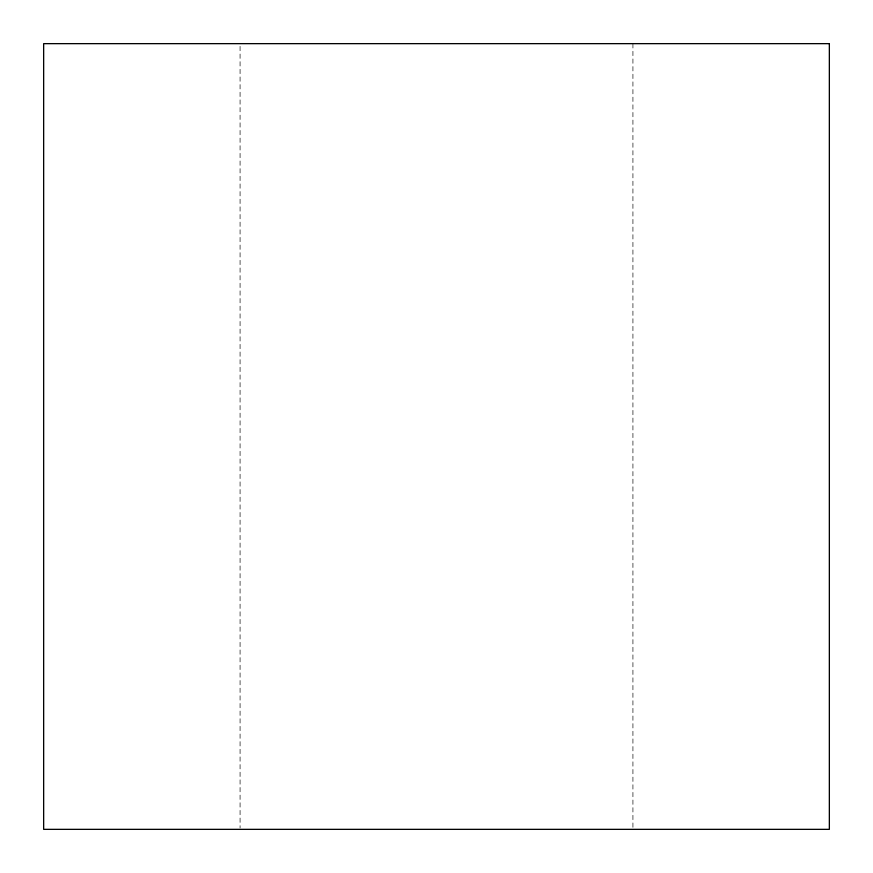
<?xml version="1.0" encoding="UTF-8"?>
<svg xmlns="http://www.w3.org/2000/svg" width="873" height="873" viewBox="0 0 873 873"><rect width="100%" height="100%" fill="white"/><g stroke="black" fill="none" stroke-linecap="round" stroke-linejoin="round"><path stroke-width="0.65" stroke-dasharray="4.37 3.27" d="M632.925 43.65L632.925 827.986M240.075 46.378L240.075 827.986"/><path stroke-width="1.31" d="M829.35 43.65L43.65 43.65L43.65 829.35L829.35 829.35L829.35 43.65"/></g></svg>
